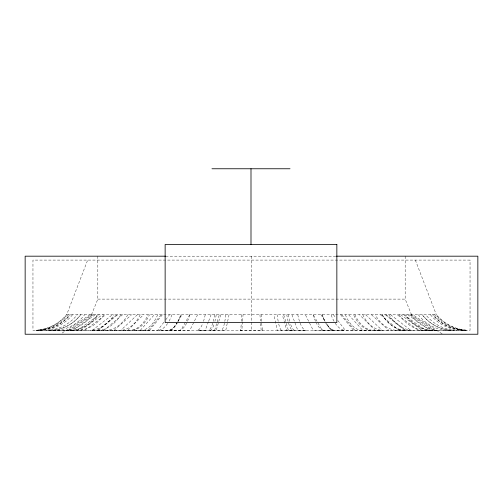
<?xml version="1.0" encoding="UTF-8"?>
<svg xmlns="http://www.w3.org/2000/svg" width="503" height="503" viewBox="0 0 503 503"><rect width="100%" height="100%" fill="white"/><g stroke="black" fill="none" stroke-linecap="round" stroke-linejoin="round"><path stroke-width="0.38" stroke-dasharray="2.52 1.89" d="M242.503 321.744L241.83 330.333L240.233 330.22A44.057 2.308 -90 0 0 241.327 323.146M242.565 320.964L243.056 314.721M229.035 314.721L225.778 330.333L210.424 330.22A44.057 8.406 -90 0 0 214.416 323.146M220.704 314.721L216.233 330.333L197.597 330.22A44.057 11.028 -90 0 0 202.841 323.146M214.649 330.333L219.321 314.721M208.424 321.819L205.224 330.333L197.597 330.22M208.688 321.109L211.09 314.721M95.237 314.721L72.564 330.333L36.222 330.22A44.057 44.057 0 0 0 66.673 314.721L87.648 260.089M91.496 314.721L97.821 299.109L97.821 256.184M197.622 314.721L189.801 330.333L158.822 330.22A44.057 18.963 -90 0 0 167.832 323.146M189.732 314.721L180.772 330.333L169.115 330.22A44.057 16.857 -90 0 0 177.125 323.146A44.057 16.857 90 0 1 169.115 330.22M177.389 321.876L171.932 330.333L158.822 330.22M177.811 321.228L182.017 314.721M163.877 322.216L157.697 330.333L132.679 330.22A44.057 24.314 90 0 0 149.485 314.721M165.776 319.719L169.58 314.721M162.412 314.721L149.485 330.333L91.515 330.22A44.057 32.739 90 0 0 114.15 314.721M148.146 330.333L161.243 314.721M140.268 330.333L154.364 314.721M127.825 330.333L143.5 314.721M137.369 314.721L120.808 330.333L48.571 330.22A44.057 41.529 -90 0 0 77.273 314.721M114.15 330.333L131.553 314.721M103.888 330.333L122.6 314.721M98.274 330.333L117.689 314.721M97.375 330.333L116.91 314.721M92.25 330.333L112.427 314.721M84.68 330.333L105.819 314.721M80.744 330.333L102.379 314.721M77.273 330.333L99.355 314.721M70.068 330.333L93.061 314.721M68.471 330.333L91.665 314.721M90.094 314.721L60.913 333.847M261.673 323.146A44.057 2.308 -90 0 0 262.767 330.22L261.17 330.333L260.497 321.744M288.584 323.146A44.057 8.406 -90 0 0 292.576 330.22L277.222 330.333L273.965 314.721M292.576 330.22L286.767 330.333L282.296 314.721M300.159 323.146A44.057 11.028 -90 0 0 305.403 330.22L288.351 330.333L283.679 314.721M305.403 330.22L297.776 330.333L294.576 321.819M335.168 323.146A44.057 18.963 -90 0 0 344.178 330.22L313.199 330.333L305.378 314.721M333.885 330.22A44.057 16.857 -90 0 1 325.875 323.146A44.057 16.857 90 0 0 333.885 330.22L322.228 330.333L313.268 314.721M344.178 330.22L331.068 330.333L325.611 321.876M362.732 314.721A44.057 26.514 -90 0 0 381.06 330.22L345.303 330.333L337.695 320.342M410.75 314.721A44.057 37.958 -90 0 0 436.994 330.22L375.175 330.333L359.5 314.721M66.673 314.721L436.327 314.721A44.057 44.057 0 0 0 466.778 330.22L418.32 330.333L397.181 314.721M165.688 256.184L335.746 256.184M97.821 299.109L405.179 299.109L411.504 314.721M36.222 330.22L36.518 330.22A44.057 43.994 90 0 0 66.924 314.721M48.571 330.22L57.191 330.22A44.057 39.762 90 0 0 84.68 314.721M240.233 330.22L262.767 330.22M381.06 330.22L371.88 330.22A44.057 24.634 -90 0 1 354.854 314.721M436.994 330.22L431.021 330.22A44.057 36.738 90 0 1 405.625 314.721M466.778 330.22L466.482 330.22A44.057 43.994 -90 0 1 436.076 314.721M442.087 333.847L412.68 314.721M411.335 314.721L434.529 330.333M409.662 314.721L432.932 330.333M407.763 314.721L430.436 330.333M403.645 314.721L425.727 330.333M400.621 314.721L422.256 330.333M390.573 314.721L410.75 330.333M386.09 314.721L405.625 330.333M385.311 314.721L404.726 330.333M380.4 314.721L399.112 330.333M371.447 314.721L388.85 330.333M365.631 314.721L382.192 330.333M348.636 314.721L362.732 330.333M341.757 314.721L354.854 330.333M340.588 314.721L353.515 330.333M333.42 314.721L335.797 317.846M320.983 314.721L325.19 321.228M415.352 260.089L436.327 314.721M291.91 314.721L294.312 321.109M259.944 314.721L260.435 320.964M405.179 256.184L405.179 299.109M251.5 256.184L251.5 330.333M388.85 314.721A44.057 32.739 -90 0 0 411.485 330.22L395.553 330.22A44.057 29.476 90 0 1 375.175 314.721M334.049 321.304A44.057 18.963 -90 0 1 331.068 314.721M299.511 321.304A44.057 11.028 -90 0 1 297.776 314.721M261.535 321.304A44.057 2.308 -90 0 1 261.17 314.721M225.778 314.721A44.057 6.13 -90 0 1 224.816 321.304M224.451 323.146A44.057 6.13 -90 0 1 221.54 330.22M189.801 314.721A44.057 14.706 90 0 1 187.493 321.304M186.626 323.146A44.057 14.706 90 0 1 179.64 330.22M157.697 314.721A44.057 22.358 90 0 1 142.236 330.22M127.825 314.721A44.057 29.476 90 0 1 107.447 330.22M120.808 314.721A44.057 31.148 -90 0 1 99.273 330.22M103.888 314.721A44.057 35.185 90 0 1 79.568 330.22L73.023 330.22A44.057 36.524 -90 0 0 98.274 314.721M72.564 314.721A44.057 42.648 90 0 1 43.076 330.22L40.542 330.22A44.057 43.17 90 0 0 70.382 314.721M68.471 314.721A44.057 43.623 -90 0 1 38.316 330.22L40.177 330.22A44.057 43.245 90 0 0 70.068 314.721M92.25 314.721A44.057 37.958 90 0 1 66.006 330.22L71.979 330.22A44.057 36.738 90 0 0 97.375 314.721M140.268 314.721A44.057 26.514 90 0 1 121.94 330.22L131.12 330.22A44.057 24.634 90 0 0 148.146 314.721M171.932 314.721A44.057 18.963 -90 0 1 168.951 321.304M205.224 314.721A44.057 11.028 -90 0 1 203.489 321.304M241.83 314.721A44.057 2.308 -90 0 1 241.465 321.304M281.46 330.22A44.057 6.13 -90 0 1 278.549 323.146M278.184 321.304A44.057 6.13 -90 0 1 277.222 314.721M323.36 330.22A44.057 14.706 -90 0 1 316.374 323.146M315.507 321.304A44.057 14.706 -90 0 1 313.199 314.721M345.303 314.721A44.057 22.358 -90 0 0 360.764 330.22L370.321 330.22A44.057 24.314 90 0 1 353.515 314.721M399.112 314.721A44.057 35.185 -90 0 0 423.432 330.22L429.977 330.22A44.057 36.524 -90 0 1 404.726 314.721M418.32 314.721A44.057 39.762 -90 0 0 445.809 330.22L454.429 330.22A44.057 41.529 90 0 1 425.727 314.721M430.436 314.721A44.057 42.648 -90 0 0 459.924 330.22L462.458 330.22A44.057 43.17 -90 0 1 432.618 314.721M434.529 314.721A44.057 43.623 -90 0 0 464.684 330.22L462.823 330.22A44.057 43.245 90 0 1 432.932 314.721M294.418 330.22A44.057 8.784 90 0 1 290.25 323.146M289.728 321.304A44.057 8.784 90 0 1 288.351 314.721M216.233 314.721A44.057 8.406 -90 0 1 214.913 321.304M214.649 314.721A44.057 8.784 -90 0 1 213.272 321.304M212.75 323.146A44.057 8.784 -90 0 1 208.582 330.22M288.087 321.304A44.057 8.406 -90 0 1 286.767 314.721M470.041 260.089L32.959 260.089L32.959 330.333L470.041 330.333L470.041 260.089M422.256 314.721A44.057 40.699 90 0 0 450.392 330.22A44.057 40.699 -90 0 1 422.256 314.721M382.192 314.721A44.057 31.148 -90 0 0 403.727 330.22A44.057 31.148 90 0 1 382.192 314.721M322.228 314.721A44.057 16.857 -90 0 0 324.881 321.304A44.057 16.857 90 0 1 322.228 314.721M178.119 321.304A44.057 16.857 90 0 0 180.772 314.721A44.057 16.857 -90 0 1 178.119 321.304M52.608 330.22A44.057 40.699 90 0 0 80.744 314.721A44.057 40.699 -90 0 1 52.608 330.22"/><path stroke-width="0.75" d="M211.97 168.763L290.017 168.763M165.588 256.184L25.15 256.184L25.15 334.237L477.85 334.237L477.85 256.184L336.526 256.184M250.997 168.763L250.997 244.477M336.853 244.477L165.135 244.477L165.135 322.53L336.853 322.53L336.853 244.477"/></g></svg>
